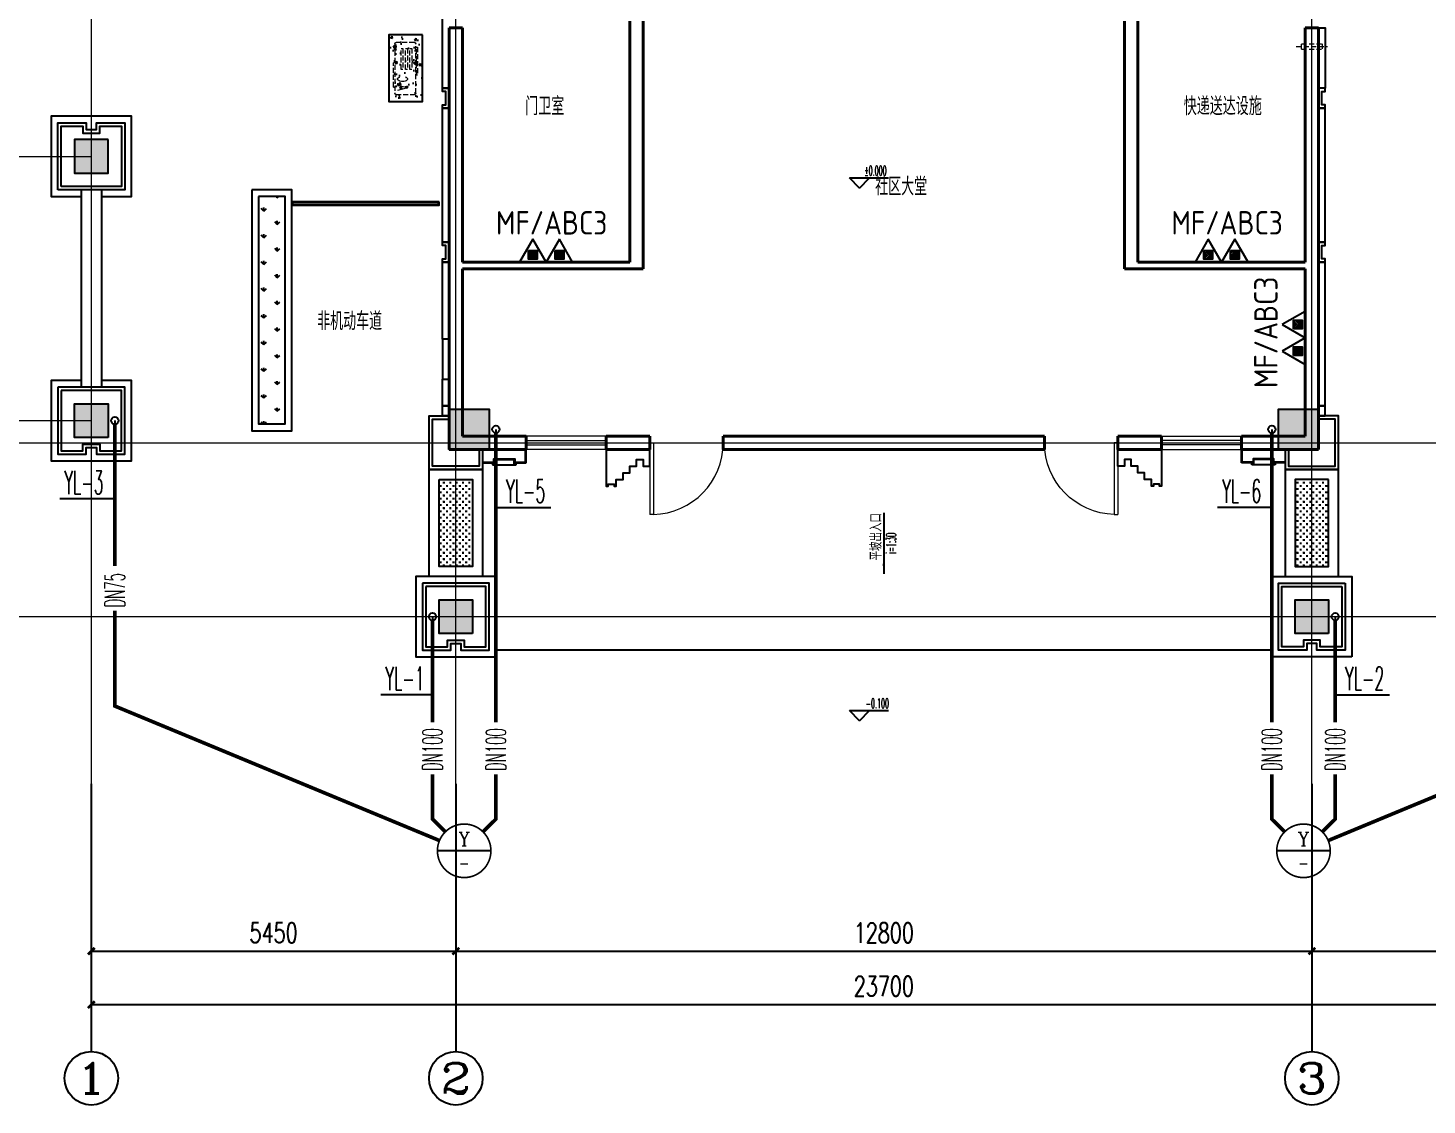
# Model space of a CAD drawing. Extents: x 1596975 to 1739683, y 860327 to 1295531.
# Drawn here: x 1660211 to 1681130, y 1138229 to 1154328 of the extents above; entities that cross this region are included whole.
import ezdxf
from ezdxf.enums import TextEntityAlignment as Align

# ---------------------------------------------------------------- set-up
doc = ezdxf.new("R2010")
doc.units = 0
doc.header["$LTSCALE"] = 1000
doc.header["$MEASUREMENT"] = 0
for name, pattern in [('ACAD_ISO10W100', [18.5, 12, -3, 0.5, -3]), ('DASH', [0.35, 0.25, -0.1]), ('DOTE', [2.42, 2, -0.2, 0.02, -0.2]), ('HIDDEN', [0.375, 0.25, -0.125])]:
    doc.linetypes.add(name, pattern=pattern)
for name, color, linetype in [('0-看线', 253, 'Continuous'), ('A-EQPM-MECH', 191, 'Continuous'), ('AXIS', 3, 'Continuous'), ('AXIS_TEXT', 4, 'Continuous'), ('C-AXIS(轴号)', 3, 'Continuous'), ('C-AXIS-T(字)', 7, 'Continuous'), ('COLUMN', 9, 'Continuous'), ('DIM_ELEV', 3, 'Continuous'), ('DIM_SYMB', 3, 'Continuous'), ('DIM_雨水', 3, 'Continuous'), ('EQUIP_灭火器', 7, 'Continuous'), ('PIPE-雨水', 4, 'Y'), ('PUB-HATCH', 8, 'Continuous'), ('PUB_TEXT', 4, 'Continuous'), ('TEXT_灭火器', 7, 'Continuous'), ('TEXT_雨水', 4, 'Continuous'), ('VPIPE-雨水', 4, 'Y'), ('一体板', 11, 'Continuous'), ('外包石材', 30, 'Continuous'), ('立面线', 40, 'Continuous'), ('立面线条', 41, 'Continuous'), ('花池', 74, 'Continuous'), ('金属', 26, 'Continuous')]:
    doc.layers.add(name, color=color, linetype=linetype)
for name, color, linetype, lineweight in [('DOTE', 19, 'DOTE', 9), ('PUB_HATCH', 8, 'Continuous', 9), ('WALL', 9, 'Continuous', 40), ('WINDOW', 8, 'Continuous', 15), ('平面-空调室内机', 8, 'Continuous', 9), ('平面-空调预留孔', 8, 'Continuous', 15)]:
    doc.layers.add(name, color=color, linetype=linetype, lineweight=lineweight)
doc.styles.add('_TCH_AXIS', font='COMPLEX', dxfattribs={"bigfont": 'GBCBIG'})
doc.styles.add('_TCH_DIM', font='SIMPLEX.shx', dxfattribs={"width": 0.6, "oblique": 10, "bigfont": 'hztxt.shx'})
doc.styles.add('_TCH_DIM_T3', font='SIMPLEX', dxfattribs={"width": 0.705882, "bigfont": 'GBCBIG'})
doc.styles.add('_TWT_CIRCLE', font='COMPLEX', dxfattribs={"width": 1.1, "height": 3.5, "bigfont": 'HZTXT'})
doc.styles.add('_TWT_PIPEDN', font='SIMPLEX.shx', dxfattribs={"width": 0.6, "oblique": 10, "height": 3, "bigfont": 'HZTXT.shx'})
doc.styles.add('_TWT_SERIAL', font='simplex.shx', dxfattribs={"width": 0.6, "oblique": 10, "height": 3.5, "bigfont": 'aadri.shx'})
doc.styles.add('COMPLEX', font='COMPLEX')
doc.styles.get("Standard").update_dxf_attribs({"font": 'gbenor.shx', "bigfont": 'gbcbig.shx'})
doc.linetypes.add('Y', pattern='A,2,-0.2,["Y",Standard,S=0.4,R=0,X=-0.1,Y=-0.115],-0.35', length=2.55)
doc.dimstyles.new('_TCH_ARCH&&100', dxfattribs={"dimtxt": 297.5, "dimasz": 100, "dimexe": 250, "dimexo": 300, "dimgap": 126.25, "dimtad": 1, "dimdec": 0, "dimzin": 0, "dimdsep": 46, "dimtxsty": '_TCH_DIM_T3', "dimblk": 'ARCHTICK', "dimcen": 0.09, "dimclrt": 7, "dimazin": 2, "dimtfac": 1, "dimtdec": 0, "dimtix": 1, "dimtmove": 2, "dimatfit": 3, "dimfxl": 0, "dimtolj": 1, "dimtzin": 0, "dimarcsym": 0})
pattern_1 = [(360, (1523877.63, 1041852.47), (47.625, 47.625), [23.8125, -71.4375]), (90, (1523889.537, 1041840.56), (-47.625, 47.625), [23.8125, -71.4375])]

# ---------------------------------------------------------------- blocks, each defined once
blk = doc.blocks.new('dongkong')
at = {"layer": '平面-空调预留孔', "linetype": 'HIDDEN', "ltscale": 0.3}
for p, q in [((-603796, 210900), (-603796, 210431)), ((-603836, 210821), (-603836, 210511)), ((-603836, 210821), (-603756, 210821)), ((-603756, 210821), (-603756, 210511))]:
    blk.add_line(p, q, dxfattribs=at)
blk.add_lwpolyline([(-603756, 210511), (-603836, 210511)], dxfattribs=at)
blk = doc.blocks.new('gsergvr')
at = {"layer": '平面-空调预留孔', "linetype": 'DASH', "ltscale": 0.3}
for p, q in [((34075, 17176), (34075, 17166)), ((34085, 17156), (34438, 17156)), ((34448, 17166), (34448, 17176))]:
    blk.add_line(p, q, dxfattribs=at)
blk.add_lwpolyline([(34729, 17176), (33989, 17176, -0.414214), (33969, 17196), (33969, 17466, -0.414214), (33989, 17486), (34729, 17486, -0.414214), (34749, 17466), (34749, 17196, -0.414214)], format="xyb", close=True, dxfattribs=at)
for points in [[(34679, 17515), (34260, 17515), (34260, 17500), (34679, 17500)], [(34658, 17428), (34343, 17428), (34343, 17399), (34658, 17399)], [(34658, 17362), (34343, 17362), (34343, 17333), (34658, 17333)], [(34658, 17296), (34343, 17296), (34343, 17267), (34658, 17267)]]:
    blk.add_lwpolyline(points, close=True, dxfattribs=at)
for centre, start, end in [((34085, 17166), 180, 270), ((34438, 17166), 270, 0)]:
    blk.add_arc(centre, 10, start, end, dxfattribs=at)
at = {"layer": '平面-空调预留孔', "linetype": 'DASH', "ltscale": 0.3, "style": '_TCH_DIM', "width": 0.705882}
blk.add_text('A.C', height=146.9, dxfattribs=at).set_placement((34028, 17216))
blk = doc.blocks.new('_FZH')
blk.add_lwpolyline([(-0.5, -0.5), (0.5, -0.5), (0.5, 0.5), (-0.5, 0.5)], close=True)
at = {"layer": 'PUB_HATCH'}
blk.add_solid([(-0.5, -0.5), (0.5, -0.5), (-0.5, 0.5), (0.5, 0.5)], dxfattribs=at)
blk = doc.blocks.new('12412341231')
at = {"layer": 'COLUMN'}
for p, xscale, yscale, zscale, rotation in [((-5200, 7130), 499.9999999999997, 499.9999999999997, 499.9999999999997, 179.9999999999997), ((-5200, 3180), -500.0000000000002, 500.0000000000005, 500, 359.9999999999998)]:
    blk.add_blockref('_FZH', p, dxfattribs=dict(at, xscale=xscale, yscale=yscale, zscale=zscale, rotation=rotation))
for p, xscale, yscale, zscale in [((450, 3050), -600, 600, 600), ((450, 3050), -600, 600, 600), ((12850, 3050), -600, 600, 600), ((12850, 3050), -600, 600, 600), ((250, 250), -500, 500.0000000000001, 500), ((13050, 250), -500, 500.0000000000001, 500)]:
    blk.add_blockref('_FZH', p, dxfattribs=dict(at, xscale=xscale, yscale=yscale, zscale=zscale))
blk = doc.blocks.new('_ArchTick')
at = {"color": 0, "linetype": 'ByBlock', "const_width": 0.4}
blk.add_lwpolyline([(-0.5, -0.5), (0.5, 0.5)], dxfattribs=at)
blk = doc.blocks.new('*D48')
at = {"layer": 'AXIS', "color": 0, "lineweight": -2}
for p, q in [((1661158, 1142729), (1661158, 1139479)), ((1684858, 1142729), (1684858, 1139479)), ((1661158, 1139729), (1684858, 1139729))]:
    blk.add_line(p, q, dxfattribs=at)
at = {"layer": 'Defpoints', "color": 0}
for p in [(1661158, 1143029), (1684858, 1143029), (1684858, 1139729)]:
    blk.add_point(p, dxfattribs=at)
at = {"layer": 'AXIS', "color": 0, "lineweight": -2, "xscale": 100, "yscale": 100, "zscale": 100, "rotation": 180}
blk.add_blockref('_ArchTick', (1661158, 1139729), dxfattribs=at)
at = {"layer": 'AXIS', "color": 0, "lineweight": -2, "xscale": 100, "yscale": 100, "zscale": 100}
blk.add_blockref('_ArchTick', (1684858, 1139729), dxfattribs=at)
at = {"layer": 'AXIS', "color": 7, "insert": (1673008, 1140004), "char_height": 297.5, "attachment_point": 5, "style": '_TCH_DIM_T3'}
blk.add_mtext('\\A1;23700', dxfattribs=at)
blk = doc.blocks.new('*D49')
at = {"layer": 'AXIS', "color": 0, "lineweight": -2}
for p, q in [((1679408, 1142729), (1679408, 1140279)), ((1684858, 1142729), (1684858, 1140279)), ((1679408, 1140529), (1684858, 1140529))]:
    blk.add_line(p, q, dxfattribs=at)
at = {"layer": 'Defpoints', "color": 0}
for p in [(1679408, 1143029), (1684858, 1143029), (1684858, 1140529)]:
    blk.add_point(p, dxfattribs=at)
at = {"layer": 'AXIS', "color": 0, "lineweight": -2, "xscale": 100, "yscale": 100, "zscale": 100, "rotation": 180}
blk.add_blockref('_ArchTick', (1679408, 1140529), dxfattribs=at)
at = {"layer": 'AXIS', "color": 0, "lineweight": -2, "xscale": 100, "yscale": 100, "zscale": 100}
blk.add_blockref('_ArchTick', (1684858, 1140529), dxfattribs=at)
at = {"layer": 'AXIS', "color": 7, "insert": (1682133, 1140804), "char_height": 297.5, "attachment_point": 5, "style": '_TCH_DIM_T3'}
blk.add_mtext('\\A1;5450', dxfattribs=at)
blk = doc.blocks.new('*D50')
at = {"layer": 'AXIS', "color": 0, "lineweight": -2}
for p, q in [((1666608, 1142729), (1666608, 1140279)), ((1679408, 1142729), (1679408, 1140279)), ((1666608, 1140529), (1679408, 1140529))]:
    blk.add_line(p, q, dxfattribs=at)
at = {"layer": 'Defpoints', "color": 0}
for p in [(1666608, 1143029), (1679408, 1143029), (1679408, 1140529)]:
    blk.add_point(p, dxfattribs=at)
at = {"layer": 'AXIS', "color": 0, "lineweight": -2, "xscale": 100, "yscale": 100, "zscale": 100, "rotation": 180}
blk.add_blockref('_ArchTick', (1666608, 1140529), dxfattribs=at)
at = {"layer": 'AXIS', "color": 0, "lineweight": -2, "xscale": 100, "yscale": 100, "zscale": 100}
blk.add_blockref('_ArchTick', (1679408, 1140529), dxfattribs=at)
at = {"layer": 'AXIS', "color": 7, "insert": (1673008, 1140804), "char_height": 297.5, "attachment_point": 5, "style": '_TCH_DIM_T3'}
blk.add_mtext('\\A1;12800', dxfattribs=at)
blk = doc.blocks.new('*D51')
at = {"layer": 'AXIS', "color": 0, "lineweight": -2}
for p, q in [((1661158, 1142729), (1661158, 1140279)), ((1666608, 1142729), (1666608, 1140279)), ((1661158, 1140529), (1666608, 1140529))]:
    blk.add_line(p, q, dxfattribs=at)
at = {"layer": 'Defpoints', "color": 0}
for p in [(1661158, 1143029), (1666608, 1143029), (1666608, 1140529)]:
    blk.add_point(p, dxfattribs=at)
at = {"layer": 'AXIS', "color": 0, "lineweight": -2, "xscale": 100, "yscale": 100, "zscale": 100, "rotation": 180}
blk.add_blockref('_ArchTick', (1661158, 1140529), dxfattribs=at)
at = {"layer": 'AXIS', "color": 0, "lineweight": -2, "xscale": 100, "yscale": 100, "zscale": 100}
blk.add_blockref('_ArchTick', (1666608, 1140529), dxfattribs=at)
at = {"layer": 'AXIS', "color": 7, "insert": (1663883, 1140804), "char_height": 297.5, "attachment_point": 5, "style": '_TCH_DIM_T3'}
blk.add_mtext('\\A1;5450', dxfattribs=at)
blk = doc.blocks.new('$TwtSys$00000546')
h = blk.add_hatch()
h.set_pattern_fill('ANSI31', color=256, scale=200, style=0)
h.set_pattern_definition([(45, (-38543.802, -6670.83), (-17.67767, 17.67767), [])])
h.paths.add_polyline_path([(-65, 174), (65, 174), (65, 44), (-65, 44)])
for points in [[(0, 344), (-198, 0), (198, 0)], [(-65, 174), (65, 174), (65, 44), (-65, 44)]]:
    blk.add_lwpolyline(points, close=True)
blk = doc.blocks.new('$WINLIB2D$00000001')
at = {"color": 0}
for points in [[(-0.5, 0.5), (-0.5, -0.5)], [(-0.5, 0.5), (0.5, 0.5)], [(0.5, -0.5), (0.5, 0.5)], [(0.5, 0.167), (-0.5, 0.167)], [(0.5, -0.167), (-0.5, -0.167)], [(-0.5, -0.5), (0.5, -0.5)]]:
    blk.add_lwpolyline(points, dxfattribs=at)
blk = doc.blocks.new('$DorLib2D$00000001')
for p, q in [((0.45, 0.975), (0.5, 0.975)), ((0.45, 0), (0.45, 0.975)), ((0.5, 0), (0.5, 0.975)), ((0.5, 0), (0.45, 0))]:
    blk.add_line(p, q)
at = {"lineweight": 13}
blk.add_arc((0.475, 0), 0.975, 91.4693, 180, dxfattribs=at)
blk = doc.blocks.new('_AXISO')
blk.add_circle((0, 0), 0.5)
at = {"layer": 'AXIS_TEXT', "style": 'COMPLEX', "width": 1.041667}
blk.add_attdef('A', text='', height=0.56, dxfattribs=at).set_placement((-0.25, -0.28), (0.25, -0.28), align=Align.FIT)

msp = doc.modelspace()

# ---------------------------------------------------------------- hatches: boundary and pattern name
at = {"layer": 'A-EQPM-MECH'}
h = msp.add_hatch(dxfattribs=at)
h.set_pattern_fill('混凝土', color=8, scale=50)
h.set_pattern_definition([(50, (0, 0), (358.63009, -31.376067), [37.5, -412.5]), (355, (0, 0), (-69.37567, 376.09607), [30, -330]), (100.4514, (29.9, -2.6), (289.25469, 344.71977), [31.870095, -350.571056]), (46.1842, (0, 100), (533.62052, -82.75951), [56.25, -618.75]), (96.6356, (44.47, 93.1), (467.33135, 487.05894), [47.80514, -525.8565]), (351.1842, (0, 100), (467.33097, 487.0593), [45, -495]), (21, (50, 75), (298.453526, -201.309445), [37.5, -412.5]), (326, (50, 75), (121.657666, 362.57502), [30, -330]), (71.4514, (74.87, 58.22), (420.111314, 161.26525), [31.870095, -350.571056]), (37.5, (0, 0), (6.079928, 166.446927), [0, -326, 0, -335, 0, -331.25]), (7.5, (0, 0), (131.534769, 197.205856), [0, -191, 0, -318.5, 0, -126.25]), (327.5, (-111.5, 0), (266.911218, -11.277436), [0, -125, 0, -390, 0, -517.5]), (317.5, (-161.5, 0), (291.593085, 50.05249), [0, -162.5, 0, -259, 0, -367.5])])
h.paths.add_polyline_path([(1666108, 1154228.2), (1665608, 1154228.2), (1665608, 1153228.2), (1666108, 1153228.2)])
at = {"layer": 'DIM_SYMB'}
msp.add_hatch(color=8, dxfattribs=at).paths.add_polyline_path([(1673008, 1146171.3), (1673008, 1146321.3), (1672988, 1146321.3)])
at = {"layer": 'PIPE-雨水'}
for points in [[(1661508, 1144193.1), (1661480.5, 1144193.1), (1661480.5, 1144174.7)], [(1661508, 1144193.1), (1661497.5, 1144167.7), (1661480.5, 1144174.7)], [(1666258, 1142503.8), (1666230.5, 1142503.8), (1666230.5, 1142492.3)], [(1666258, 1142503.8), (1666238.7, 1142484.2), (1666230.5, 1142492.3)], [(1667208, 1142503.8), (1667235.5, 1142503.8), (1667235.5, 1142492.3)], [(1667208, 1142503.8), (1667227.3, 1142484.3), (1667235.5, 1142492.3)], [(1678808, 1142503.8), (1678780.5, 1142503.8), (1678780.5, 1142492.3)], [(1678808, 1142503.8), (1678788.7, 1142484.3), (1678780.5, 1142492.3)], [(1679758, 1142503.8), (1679785.5, 1142503.8), (1679785.5, 1142492.3)], [(1679758, 1142503.8), (1679777.3, 1142484.2), (1679785.5, 1142492.3)]]:
    msp.add_hatch(color=256, dxfattribs=at).paths.add_polyline_path(points)
at = {"layer": '花池'}
h = msp.add_hatch(dxfattribs=at)
h.set_pattern_fill('CROSS', color=8, scale=30)
h.set_pattern_definition(pattern_1)
h.paths.add_polyline_path([(1666358, 1147578.9), (1666858, 1147578.9), (1666858, 1146278.9), (1666358, 1146278.9)])
h = msp.add_hatch(dxfattribs=at)
h.set_pattern_fill('CROSS', color=8, scale=30)
h.set_pattern_definition(pattern_1)
h.paths.add_polyline_path([(1679658, 1147578.9), (1679158, 1147578.9), (1679158, 1146278.9), (1679658, 1146278.9)])
at = {"layer": '金属'}
h = msp.add_hatch(dxfattribs=at)
h.set_pattern_fill('GRASS', color=8, scale=100)
h.set_pattern_definition([(90.000001, (195579.98, 2137613.55), (-199.559095, 199.559095), [52.91613, -346.20203]), (45, (195579.98, 2137613.55), (-199.55923, 199.55923), [52.91613, -229.30323]), (135, (195579.98, 2137613.55), (-199.55923, -199.55923), [52.91613, -229.30323])])
h.paths.add_polyline_path([(1663658, 1151808.7), (1663658, 1148408.9), (1664058, 1148408.9), (1664058, 1151808.7)])

# ---------------------------------------------------------------- linework, layer by layer
at = {"layer": '0-看线', "color": 8}
for points in [[(1661008, 1151908.4), (1661008, 1148958.8)], [(1661308, 1151908.4), (1661308, 1148958.8)]]:
    msp.add_lwpolyline(points, dxfattribs=at)
at = {"layer": 'A-EQPM-MECH', "color": 8}
msp.add_line((1678808, 1145029.2), (1667208, 1145029.2), dxfattribs=at)
msp.add_lwpolyline([(1666108, 1154228.2), (1665608, 1154228.2), (1665608, 1153228.2), (1666108, 1153228.2)], close=True, dxfattribs=at)
at = {"layer": 'C-AXIS(轴号)'}
for p, q in [((1661158, 1143028.8), (1661158, 1139028.8)), ((1666608, 1143028.8), (1666608, 1139028.8)), ((1679408, 1143028.8), (1679408, 1139028.8))]:
    msp.add_line(p, q, dxfattribs=at)
at = {"layer": 'DIM_ELEV', "color": 8}
for p, q in [((1672642.1, 1151936), (1672492.1, 1152086)), ((1672492.1, 1152086), (1673076.7, 1152086)), ((1672642.1, 1151936), (1672792.1, 1152086)), ((1672642.1, 1143973.7), (1672492.1, 1144123.7)), ((1672492.1, 1144123.7), (1673076.7, 1144123.7)), ((1672642.1, 1143973.7), (1672792.1, 1144123.7))]:
    msp.add_line(p, q, dxfattribs=at)
at = {"layer": 'DIM_SYMB', "color": 8}
msp.add_lwpolyline([(1673008, 1147079.5), (1673008, 1146171.3)], dxfattribs=at)
at = {"layer": 'DIM_雨水'}
for p, q in [((1661508, 1148458.8), (1661508, 1147289.9)), ((1667208, 1148328.8), (1667208, 1147159.9)), ((1678808, 1148328.8), (1678808, 1147159.9)), ((1661508, 1147289.9), (1660685.3, 1147289.9)), ((1667208, 1147159.9), (1668030.7, 1147159.9)), ((1678808, 1147159.9), (1677997.6, 1147159.9)), ((1666258, 1145528.8), (1666258, 1144359.9)), ((1679758, 1145528.8), (1679758, 1144359.9)), ((1666258, 1144359.9), (1665486.2, 1144359.9)), ((1679758, 1144359.9), (1680571.2, 1144359.9)), ((1667133, 1142028.8), (1666333, 1142028.8)), ((1679683, 1142028.8), (1678883, 1142028.8))]:
    msp.add_line(p, q, dxfattribs=at)
at = {"layer": 'DIM_雨水', "const_width": 25}
for points in [[(1667133, 1142028.8, 1), (1666333, 1142028.8, 1)], [(1679683, 1142028.8, 1), (1678883, 1142028.8, 1)]]:
    msp.add_lwpolyline(points, format="xyb", close=True, dxfattribs=at)
at = {"layer": 'DOTE', "linetype": 'ACAD_ISO10W100', "ltscale": 100}
for p, q in [((1661158, 1160728.4), (1661158, 1143028.8)), ((1666608, 1143028.8), (1666608, 1160728.4)), ((1679408, 1143028.8), (1679408, 1160728.4)), ((1659158, 1152408.4), (1661158, 1152408.4)), ((1659158, 1148458.8), (1661158, 1148458.8)), ((1659158, 1148128.8), (1686858, 1148128.8)), ((1659158, 1145528.8), (1686858, 1145528.8))]:
    msp.add_line(p, q, dxfattribs=at)
at = {"layer": 'PIPE-雨水', "const_width": 55}
for points in [[(1661508, 1148403.8), (1661508, 1146285.1)], [(1667208, 1148273.8), (1667208, 1143947.7)], [(1678808, 1148273.8), (1678808, 1143947.7)], [(1661508, 1145617.9), (1661508, 1144193.1)], [(1666258, 1145473.8), (1666258, 1143947.7)], [(1679758, 1145473.8), (1679758, 1143947.7)], [(1666363.4, 1142181.9), (1661508, 1144193.1)], [(1679652.6, 1142181.9), (1684508, 1144193.1)], [(1666258, 1143174), (1666258, 1142503.8)], [(1667208, 1143174), (1667208, 1142503.8)], [(1678808, 1143174), (1678808, 1142503.8)], [(1679758, 1143174), (1679758, 1142503.8)], [(1666451.6, 1142313.1), (1666258, 1142503.8)], [(1667014.7, 1142312.8), (1667208, 1142503.8)], [(1679001.3, 1142312.8), (1678808, 1142503.8)], [(1679564.4, 1142313.1), (1679758, 1142503.8)]]:
    msp.add_lwpolyline(points, dxfattribs=at)
at = {"layer": 'PUB-HATCH', "color": 8}
msp.add_lwpolyline([(1666408, 1149678.8), (1666408, 1149078.8)], dxfattribs=at)
at = {"layer": 'VPIPE-雨水'}
for centre in [(1661508, 1148458.8), (1667208, 1148328.8), (1678808, 1148328.8), (1666258, 1145528.8), (1679758, 1145528.8)]:
    msp.add_circle(centre, 55, dxfattribs=at)
at = {"layer": 'WALL', "color": 8}
for p, q in [((1666708, 1154328.2), (1666508, 1154328.2)), ((1666508, 1154328.2), (1666508, 1150828.8)), ((1666708, 1150828.8), (1666708, 1154328.2)), ((1669208, 1154428.4), (1669208, 1150828.8)), ((1669408, 1150728.8), (1669408, 1154428.4)), ((1676608, 1154428.4), (1676608, 1150728.8)), ((1676808, 1150828.8), (1676808, 1154428.4)), ((1679508, 1154328.2), (1679308, 1154328.2)), ((1679308, 1154328.2), (1679308, 1150828.8)), ((1679508, 1150828.8), (1679508, 1154328.2)), ((1666508, 1148028.8), (1666508, 1150828.8)), ((1666708, 1150828.8), (1669208, 1150828.8)), ((1679308, 1150828.8), (1676808, 1150828.8)), ((1679508, 1150828.8), (1679508, 1148028.8)), ((1666708, 1150728.8), (1669408, 1150728.8)), ((1666708, 1148228.8), (1666708, 1150728.8)), ((1679308, 1150728.8), (1676608, 1150728.8)), ((1679308, 1150728.8), (1679308, 1148228.8)), ((1667658, 1148228.8), (1666708, 1148228.8)), ((1667658, 1148028.8), (1667658, 1148228.8)), ((1669508, 1148228.8), (1668858, 1148228.8)), ((1668858, 1148228.8), (1668858, 1148028.8)), ((1669508, 1148028.8), (1669508, 1148228.8)), ((1675408, 1148228.8), (1670608, 1148228.8)), ((1670608, 1148228.8), (1670608, 1148028.8)), ((1675408, 1148028.8), (1675408, 1148228.8)), ((1677158, 1148228.8), (1676508, 1148228.8)), ((1676508, 1148228.8), (1676508, 1148028.8)), ((1677158, 1148028.8), (1677158, 1148228.8)), ((1679308, 1148228.8), (1678358, 1148228.8)), ((1678358, 1148228.8), (1678358, 1148028.8)), ((1666508, 1148028.8), (1667658, 1148028.8)), ((1668858, 1148028.8), (1669508, 1148028.8)), ((1670608, 1148028.8), (1675408, 1148028.8)), ((1676508, 1148028.8), (1677158, 1148028.8)), ((1678358, 1148028.8), (1679508, 1148028.8))]:
    msp.add_line(p, q, dxfattribs=at)
at = {"layer": '一体板', "color": 8}
for points in [[(1666508, 1153428.7), (1666408, 1153428.7), (1666408, 1155578.7), (1666508, 1155578.7)], [(1679508, 1154328.2), (1679608, 1154328.2), (1679608, 1153428.7), (1679508, 1153428.7)], [(1666508, 1151128.9), (1666408, 1151128.9), (1666408, 1153128.7), (1666508, 1153128.7)], [(1679508, 1151128.9), (1679608, 1151128.9), (1679608, 1153128.7), (1679508, 1153128.7)], [(1666508, 1149678.8), (1666408, 1149678.8), (1666408, 1150828.9), (1666508, 1150828.9)], [(1679508, 1148678.9), (1679608, 1148678.9), (1679608, 1150828.9), (1679508, 1150828.9)], [(1666508, 1148678.9), (1666408, 1148678.9), (1666408, 1149078.8), (1666508, 1149078.8)]]:
    msp.add_lwpolyline(points, dxfattribs=at)
at = {"layer": '外包石材', "color": 8}
for points in [[(1660658, 1151908.4), (1660658, 1152908.4), (1661083, 1152908.4), (1661083, 1152808.4), (1661233, 1152808.4), (1661233, 1152908.4), (1661658, 1152908.4), (1661658, 1151908.4)], [(1660708, 1151958.4), (1660708, 1152858.4), (1661033, 1152858.4), (1661033, 1152758.4), (1661283, 1152758.4), (1661283, 1152858.4), (1661608, 1152858.4), (1661608, 1151958.4)], [(1660658, 1148958.8), (1660658, 1147958.8), (1661083, 1147958.8), (1661083, 1148058.8), (1661233, 1148058.8), (1661233, 1147958.8), (1661658, 1147958.8), (1661658, 1148958.8)], [(1660708, 1148908.8), (1660708, 1148008.8), (1661033, 1148008.8), (1661033, 1148108.8), (1661283, 1148108.8), (1661283, 1148008.8), (1661608, 1148008.8), (1661608, 1148908.8)], [(1666108, 1146028.9), (1666108, 1145028.9), (1666533, 1145028.9), (1666533, 1145128.9), (1666683, 1145128.9), (1666683, 1145028.9), (1667108, 1145028.9), (1667108, 1146028.9)], [(1666158, 1145978.9), (1666158, 1145078.9), (1666483, 1145078.9), (1666483, 1145178.9), (1666733, 1145178.9), (1666733, 1145078.9), (1667058, 1145078.9), (1667058, 1145978.9)], [(1679908, 1146028.9), (1679908, 1145028.9), (1679483, 1145028.9), (1679483, 1145128.9), (1679333, 1145128.9), (1679333, 1145028.9), (1678908, 1145028.9), (1678908, 1146028.9)], [(1679858, 1145978.9), (1679858, 1145078.9), (1679533, 1145078.9), (1679533, 1145178.9), (1679283, 1145178.9), (1679283, 1145078.9), (1678958, 1145078.9), (1678958, 1145978.9)]]:
    msp.add_lwpolyline(points, close=True, dxfattribs=at)
for points in [[(1667008, 1148028.9), (1667008, 1147728.9), (1666208, 1147728.9), (1666208, 1148528.9), (1666508, 1148528.9)], [(1666958, 1148028.9), (1666958, 1147778.9), (1666258, 1147778.9), (1666258, 1148478.9), (1666508, 1148478.9)], [(1679008, 1148028.9), (1679008, 1147728.9), (1679808, 1147728.9), (1679808, 1148528.9), (1679508, 1148528.9)], [(1679058, 1148028.9), (1679058, 1147778.9), (1679758, 1147778.9), (1679758, 1148478.9), (1679508, 1148478.9)]]:
    msp.add_lwpolyline(points, dxfattribs=at)
at = {"layer": '立面线', "color": 8}
for points in [[(1661308, 1151808.4), (1661758, 1151808.4), (1661758, 1153008.4), (1660558, 1153008.4), (1660558, 1151808.4), (1661008, 1151808.4)], [(1661008, 1149058.8), (1660558, 1149058.8), (1660558, 1147858.8), (1661758, 1147858.8), (1661758, 1149058.8), (1661308, 1149058.8)]]:
    msp.add_lwpolyline(points, dxfattribs=at)
for points in [[(1667208, 1146128.9), (1666008, 1146128.9), (1666008, 1144928.9), (1667208, 1144928.9)], [(1680008, 1144928.9), (1678808, 1144928.9), (1678808, 1146128.9), (1680008, 1146128.9)]]:
    msp.add_lwpolyline(points, close=True, dxfattribs=at)
at = {"layer": '立面线条', "color": 8}
for points in [[(1666508, 1153128.7), (1666408, 1153128.7), (1666408, 1153178.7), (1666458, 1153178.7), (1666458, 1153378.7), (1666408, 1153378.7), (1666408, 1153428.7), (1666508, 1153428.7)], [(1679508, 1153128.7), (1679608, 1153128.7), (1679608, 1153178.7), (1679558, 1153178.7), (1679558, 1153378.7), (1679608, 1153378.7), (1679608, 1153428.7), (1679508, 1153428.7)], [(1666508, 1150828.9), (1666408, 1150828.9), (1666408, 1150878.9), (1666458, 1150878.9), (1666458, 1151078.9), (1666408, 1151078.9), (1666408, 1151128.9), (1666508, 1151128.9)], [(1679508, 1150828.9), (1679608, 1150828.9), (1679608, 1150878.9), (1679558, 1150878.9), (1679558, 1151078.9), (1679608, 1151078.9), (1679608, 1151128.9), (1679508, 1151128.9)], [(1666408, 1148678.9), (1666508, 1148678.9), (1666508, 1148528.9), (1666408, 1148528.9)], [(1679608, 1148678.9), (1679508, 1148678.9), (1679508, 1148528.9), (1679608, 1148528.9)]]:
    msp.add_lwpolyline(points, close=True, dxfattribs=at)
at = {"layer": '花池', "color": 8}
for points in [[(1666208, 1147728.9), (1667008, 1147728.9), (1667008, 1146128.9), (1666208, 1146128.9)], [(1679808, 1147728.9), (1679008, 1147728.9), (1679008, 1146128.9), (1679808, 1146128.9)], [(1666358, 1147578.9), (1666858, 1147578.9), (1666858, 1146278.9), (1666358, 1146278.9)], [(1679658, 1147578.9), (1679158, 1147578.9), (1679158, 1146278.9), (1679658, 1146278.9)]]:
    msp.add_lwpolyline(points, close=True, dxfattribs=at)
at = {"layer": '金属', "color": 8}
for p, q in [((1667188, 1147878.9), (1667188, 1147798.9)), ((1667188, 1147878.9), (1667478, 1147878.9)), ((1667478, 1147798.9), (1667478, 1147878.9)), ((1667658, 1147828.9), (1667658, 1148028.9)), ((1678358, 1147828.9), (1678358, 1148028.9)), ((1678828, 1147878.9), (1678538, 1147878.9)), ((1678538, 1147798.9), (1678538, 1147878.9)), ((1678828, 1147878.9), (1678828, 1147798.9)), ((1667158, 1147828.9), (1667158, 1147798.9)), ((1667158, 1147798.9), (1667508, 1147798.9)), ((1667508, 1147798.9), (1667508, 1147828.9)), ((1667508, 1147828.9), (1667658, 1147828.9)), ((1678508, 1147828.9), (1678358, 1147828.9)), ((1678508, 1147798.9), (1678508, 1147828.9)), ((1678858, 1147798.9), (1678508, 1147798.9)), ((1678858, 1147828.9), (1678858, 1147798.9))]:
    msp.add_line(p, q, dxfattribs=at)
for points in [[(1663558, 1151908.7), (1663558, 1148308.9), (1664158, 1148308.9), (1664158, 1151908.7)], [(1663658, 1151808.7), (1663658, 1148408.9), (1664058, 1148408.9), (1664058, 1151808.7)], [(1666358, 1151728.7), (1664158, 1151728.7), (1664158, 1151678.7), (1666358, 1151678.7)], [(1666348, 1151718.7), (1664168, 1151718.7), (1664168, 1151688.7), (1666348, 1151688.7)]]:
    msp.add_lwpolyline(points, close=True, dxfattribs=at)
for points in [[(1667008, 1147838.9), (1667178, 1147838.9), (1667178, 1147888.9), (1667488, 1147888.9), (1667488, 1147838.9), (1667648, 1147838.9), (1667648, 1148028.9)], [(1668858, 1148028.8), (1668858, 1147478.8), (1668888, 1147478.8), (1668888, 1147508.8), (1668978, 1147508.8), (1668978, 1147478.8), (1669008, 1147478.8), (1669008, 1147578.8), (1669108, 1147578.8), (1669108, 1147678.8), (1669208, 1147678.8), (1669208, 1147778.8), (1669308, 1147778.8), (1669308, 1147878.8), (1669408, 1147878.8), (1669408, 1147778.8), (1669508, 1147778.8), (1669508, 1148028.8)], [(1677158, 1148028.8), (1677158, 1147478.8), (1677128, 1147478.8), (1677128, 1147508.8), (1677038, 1147508.8), (1677038, 1147478.8), (1677008, 1147478.8), (1677008, 1147578.8), (1676908, 1147578.8), (1676908, 1147678.8), (1676808, 1147678.8), (1676808, 1147778.8), (1676708, 1147778.8), (1676708, 1147878.8), (1676608, 1147878.8), (1676608, 1147778.8), (1676508, 1147778.8), (1676508, 1148028.8)], [(1679008, 1147838.9), (1678838, 1147838.9), (1678838, 1147888.9), (1678528, 1147888.9), (1678528, 1147838.9), (1678368, 1147838.9), (1678368, 1148028.9)], [(1667008, 1147828.9), (1667158, 1147828.9)], [(1679008, 1147828.9), (1678858, 1147828.9)]]:
    msp.add_lwpolyline(points, dxfattribs=at)

# ---------------------------------------------------------------- block references
at = {"layer": 'C-AXIS(轴号)'}
ref = msp.add_blockref('_AXISO', (1661158, 1138628.8), dxfattribs=dict(at, xscale=800, yscale=800, zscale=800))
ref.add_attrib('A', '1', dxfattribs={"layer": 'C-AXIS-T(字)', "height": 452.5, "style": '_TCH_AXIS', "width": 2.333333}).set_placement((1660931.7, 1138402.6), (1661384.3, 1138402.6), align=Align.FIT)
ref = msp.add_blockref('_AXISO', (1666608, 1138628.8), dxfattribs=dict(at, xscale=800, yscale=800, zscale=800))
ref.add_attrib('A', '2', dxfattribs={"layer": 'C-AXIS-T(字)', "height": 452.5, "style": '_TCH_AXIS', "width": 1.5}).set_placement((1666381.7, 1138402.6), (1666834.3, 1138402.6), align=Align.FIT)
ref = msp.add_blockref('_AXISO', (1679408, 1138628.8), dxfattribs=dict(at, xscale=800, yscale=800, zscale=800))
ref.add_attrib('A', '3', dxfattribs={"layer": 'C-AXIS-T(字)', "height": 452.5, "style": '_TCH_AXIS', "width": 1.5}).set_placement((1679181.7, 1138402.6), (1679634.3, 1138402.6), align=Align.FIT)
at = {"layer": 'EQUIP_灭火器'}
for p in [(1667759.6, 1150828.8), (1668156.4, 1150828.8), (1677859.6, 1150828.8), (1678256.4, 1150828.8)]:
    msp.add_blockref('$TwtSys$00000546', p, dxfattribs=at)
at = {"layer": 'EQUIP_灭火器', "rotation": 90}
for p in [(1679308, 1149894.2), (1679308, 1149497.4)]:
    msp.add_blockref('$TwtSys$00000546', p, dxfattribs=at)
at = {"layer": 'WALL', "color": 8}
msp.add_blockref('12412341231', (1666358, 1145278.9), dxfattribs=at)
at = {"layer": 'WINDOW', "rotation": 179.9999999999989}
for name, p, xscale, yscale, zscale in [('$WINLIB2D$00000001', (1668258, 1148128.8), 1200, -200, 1200), ('$DorLib2D$00000001', (1670058, 1148128.8), 1100, 1100, 1100), ('$DorLib2D$00000001', (1675958, 1148128.8), -1100, 1100, -1100), ('$WINLIB2D$00000001', (1677758, 1148128.8), -1200, -200, -1200)]:
    msp.add_blockref(name, p, dxfattribs=dict(at, xscale=xscale, yscale=yscale, zscale=zscale))
at = {"layer": '平面-空调室内机', "color": 8, "ltscale": 0.3, "rotation": 89.99999999999999}
msp.add_blockref('dongkong', (1890073.9, 1757847.7), dxfattribs=at)
at = {"layer": '平面-空调预留孔', "color": 8, "xscale": -1, "rotation": 270}
msp.add_blockref('gsergvr', (1648521.8, 1119363.6), dxfattribs=at)

# ---------------------------------------------------------------- texts
at = {"layer": 'DIM_ELEV', "color": 8, "style": '_TCH_DIM', "width": 0.423529}
for s, p in [('%%P0.000', (1672714.7, 1152121)), ('-0.100', (1672736.7, 1144158.7))]:
    msp.add_text(s, height=148.75, dxfattribs=at).set_placement(p)
at = {"layer": 'DIM_SYMB', "color": 8, "style": '_TCH_DIM'}
for s, height, width, p in [('平坡出入口', 175, 0.6, (1672977.1, 1146368.7)), ('i=1:30', 148.75, 0.423529, (1673191.8, 1146469.3))]:
    msp.add_text(s, height=height, rotation=90, dxfattribs=dict(at, width=width)).set_placement(p)
at = {"layer": 'DIM_雨水', "color": 7, "style": '_TWT_SERIAL', "width": 0.48}
for s, p in [('YL-3', (1660755.3, 1147359.9)), ('YL-5', (1667360.7, 1147229.9)), ('YL-6', (1678067.6, 1147229.9)), ('YL-1', (1665556.2, 1144429.9)), ('YL-2', (1679904.9, 1144429.9))]:
    msp.add_text(s, height=350, dxfattribs=at).set_placement(p)
at = {"layer": 'DIM_雨水', "color": 7, "style": '_TWT_CIRCLE'}
for p, p2 in [((1666647.6, 1142103.6), (1666818.4, 1142103.6)), ((1679197.6, 1142103.6), (1679368.4, 1142103.6))]:
    msp.add_text('Y', height=203.9, dxfattribs=at).set_placement(p, p2, align=Align.FIT)
at = {"layer": 'DIM_雨水', "color": 7, "style": '_TWT_CIRCLE', "width": 0.777778}
for p, p2 in [((1666657.1, 1141747.5), (1666808.9, 1141747.5)), ((1679207.1, 1141747.5), (1679358.9, 1141747.5))]:
    msp.add_text('-', height=207, dxfattribs=at).set_placement(p, p2, align=Align.FIT)
at = {"layer": 'PUB_TEXT', "color": 8}
for s, p in [('门卫室', (1667646.3, 1153024.6)), ('快递送达设施', (1677492.9, 1153024.6)), ('社区大堂', (1672878.1, 1151824.3)), ('非机动车道', (1664534.5, 1149811.3))]:
    msp.add_text(s, height=270.07, dxfattribs=at).set_placement(p)
at = {"layer": 'TEXT_灭火器'}
for p in [(1667208.2, 1151241.2), (1677308.2, 1151241.2)]:
    msp.add_text('MF/ABC3', height=350, dxfattribs=at).set_placement(p)
msp.add_text('MF/ABC3', height=350, rotation=90, dxfattribs=at).set_placement((1678895.7, 1148946, 0))
at = {"layer": 'TEXT_雨水', "color": 0, "style": '_TWT_PIPEDN', "width": 0.48}
for s, p in [('DN75', (1661658, 1145667.9)), ('DN100', (1666408, 1143224)), ('DN100', (1667358, 1143224)), ('DN100', (1678958, 1143224)), ('DN100', (1679908, 1143224))]:
    msp.add_text(s, height=300, rotation=90, dxfattribs=at).set_placement(p)

# ---------------------------------------------------------------- dimensions: what is measured, and where the dimension line sits
at = {"layer": 'AXIS'}
for p1, p2, distance, picture, middle in [((1661158, 1143028.8), (1684858, 1143028.8), -3300, '*D48', (1673008, 1140003.8)), ((1661158, 1143028.8), (1666608, 1143028.8), -2500, '*D51', (1663883, 1140803.8)), ((1666608, 1143028.8), (1679408, 1143028.8), -2500, '*D50', (1673008, 1140803.8)), ((1679408, 1143028.8), (1684858, 1143028.8), -2500, '*D49', (1682133, 1140803.8))]:
    dim = msp.add_aligned_dim(p1=p1, p2=p2, distance=distance, dimstyle='_TCH_ARCH&&100', dxfattribs=at)
    dim.commit()
    dim.dimension.update_dxf_attribs({"geometry": picture, "text_midpoint": middle})

doc.saveas('drawing.dxf')
